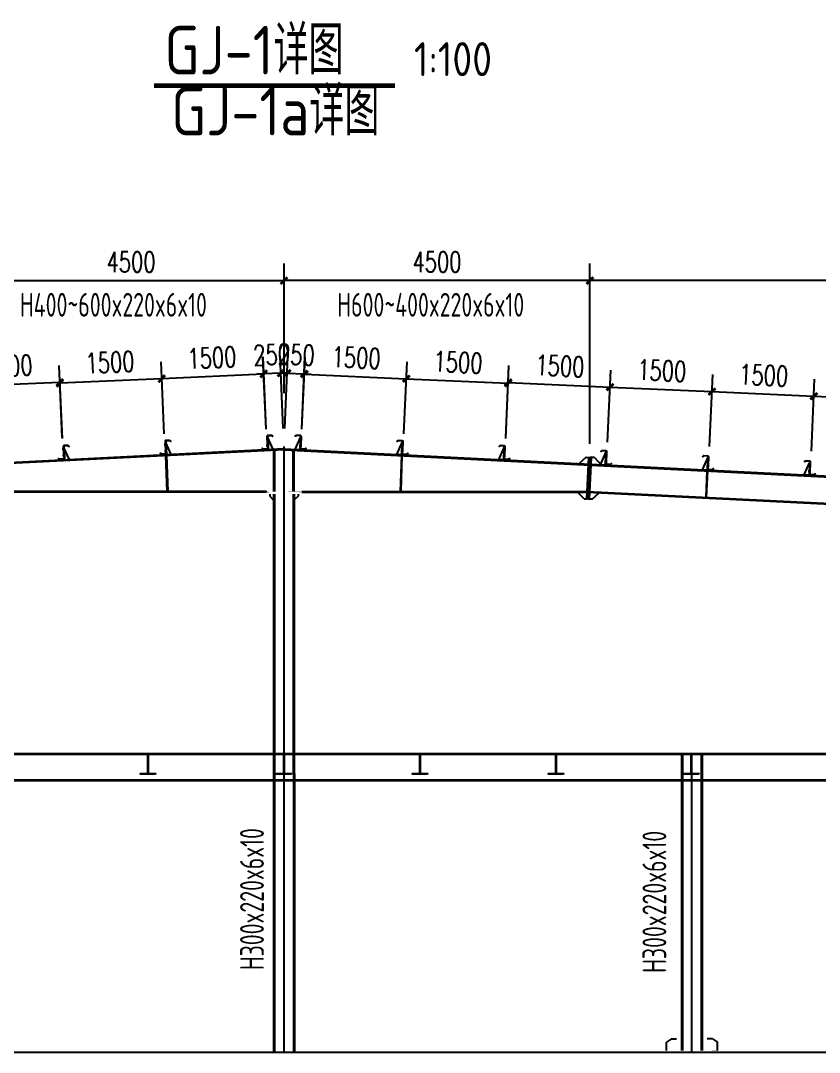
# Model space of a CAD drawing. Extents: x 180850 to 1399066, y 113487 to 334416.
# Drawn here: x 1310036 to 1321785, y 164013 to 179186 of the extents above; entities that cross this region are included whole.
import ezdxf

# ---------------------------------------------------------------- set-up
doc = ezdxf.new("R2010")
doc.units = 0
doc.header["$LTSCALE"] = 1000
for name, color, linetype in [('ADIM', 3, 'Continuous'), ('DOTE', 1, 'Continuous'), ('GL', 150, 'Continuous'), ('GZ', 50, 'Continuous'), ('LT', 27, 'Continuous'), ('PZ', 202, 'Continuous'), ('TEXT', 7, 'Continuous')]:
    doc.layers.add(name, color=color, linetype=linetype)
doc.styles.add('_TCH_DIM_T3', font='SIMPLEX', dxfattribs={"width": 0.705882, "bigfont": 'GBCBIG'})
doc.styles.get("Standard").update_dxf_attribs({"font": 'gbenor.shx', "bigfont": 'gbcbig.shx'})
doc.styles.add('TSSD_Norm', font='tssdeng.shx', dxfattribs={"bigfont": 'hztxt.shx'})
doc.dimstyles.new('TCH_100_1', dxfattribs={"dimtxt": 297.5, "dimasz": 100, "dimexe": 250, "dimexo": 300, "dimgap": 126.25, "dimtad": 1, "dimdec": 0, "dimzin": 0, "dimdsep": 46, "dimtxsty": '_TCH_DIM_T3', "dimblk": 'ARCHTICK', "dimcen": 0.09, "dimclrd": 126, "dimclre": 126, "dimclrt": 7, "dimazin": 2, "dimtfac": 1, "dimtdec": 0, "dimtix": 1, "dimtmove": 2, "dimatfit": 3, "dimfxl": 1, "dimtolj": 1, "dimtzin": 0, "dimarcsym": 0})

# ---------------------------------------------------------------- blocks, each defined once
blk = doc.blocks.new('_ArchTick')
at = {"color": 0, "linetype": 'ByBlock', "const_width": 0.4}
blk.add_lwpolyline([(-0.5, -0.5), (0.5, 0.5)], dxfattribs=at)
blk = doc.blocks.new('*D930')
at = {"color": 126, "linetype": 'ByBlock', "lineweight": -2, "transparency": 16777216}
for p, q in [((1309410, 172962), (1309410, 175613)), ((1313910, 173706), (1313910, 175613)), ((1309410, 175363), (1313910, 175363))]:
    blk.add_line(p, q, dxfattribs=at)
at = {"layer": 'Defpoints', "color": 0, "linetype": 'ByBlock', "transparency": 16777216}
for p in [(1313910, 175363), (1313910, 173406), (1309410, 172662)]:
    blk.add_point(p, dxfattribs=at)
at = {"color": 126, "linetype": 'ByBlock', "lineweight": -2, "transparency": 16777216, "xscale": 100, "yscale": 100, "zscale": 100, "rotation": 180}
blk.add_blockref('_ArchTick', (1309410, 175363), dxfattribs=at)
at = {"color": 126, "linetype": 'ByBlock', "lineweight": -2, "transparency": 16777216, "xscale": 100, "yscale": 100, "zscale": 100}
blk.add_blockref('_ArchTick', (1313910, 175363), dxfattribs=at)
at = {"color": 7, "linetype": 'ByBlock', "transparency": 16777216, "insert": (1311660, 175638), "char_height": 297.5, "attachment_point": 5, "style": '_TCH_DIM_T3'}
blk.add_mtext('\\A1;4500', dxfattribs=at)
blk = doc.blocks.new('*D931')
at = {"color": 126, "linetype": 'ByBlock', "lineweight": -2, "transparency": 16777216}
for p, q in [((1313648, 173177), (1313603, 174243)), ((1313898, 173187), (1313853, 174253)), ((1313614, 173993), (1313514, 173989)), ((1313864, 174003), (1313614, 173993)), ((1313864, 174003), (1313964, 174007))]:
    blk.add_line(p, q, dxfattribs=at)
at = {"layer": 'Defpoints', "color": 0, "linetype": 'ByBlock', "transparency": 16777216}
for p in [(1313614, 173993), (1313660, 172877, 0), (1313910, 172887, 0)]:
    blk.add_point(p, dxfattribs=at)
at = {"color": 126, "linetype": 'ByBlock', "lineweight": -2, "transparency": 16777216}
for p, xscale, yscale, zscale, rotation in [((1313614, 173993), 100, 100, 100, 2.389850753600648), ((1313864, 174003), 99.99999999999999, 99.99999999999999, 99.99999999999999, 182.3898507536006)]:
    blk.add_blockref('_ArchTick', p, dxfattribs=dict(at, xscale=xscale, yscale=yscale, zscale=zscale, rotation=rotation))
at = {"color": 7, "linetype": 'ByBlock', "transparency": 16777216, "insert": (1313727, 174273), "char_height": 297.5, "attachment_point": 5, "rotation": 2.3899, "style": '_TCH_DIM_T3'}
blk.add_mtext('\\A1;250', dxfattribs=at)
blk = doc.blocks.new('*D932')
at = {"color": 126, "linetype": 'ByBlock', "lineweight": -2, "transparency": 16777216}
for p, q in [((1310650, 173043), (1310602, 174103)), ((1312149, 173110), (1312101, 174170)), ((1312112, 173920), (1310614, 173853))]:
    blk.add_line(p, q, dxfattribs=at)
at = {"layer": 'Defpoints', "color": 0, "linetype": 'ByBlock', "transparency": 16777216}
for p in [(1310614, 173853), (1310664, 172743, 0), (1312162, 172810, 0)]:
    blk.add_point(p, dxfattribs=at)
at = {"color": 126, "linetype": 'ByBlock', "lineweight": -2, "transparency": 16777216, "xscale": 100, "yscale": 100, "zscale": 100}
for p, rotation in [((1310614, 173853), 182.5815654334657), ((1312112, 173920), 2.581565433465771)]:
    blk.add_blockref('_ArchTick', p, dxfattribs=dict(at, rotation=rotation))
at = {"color": 7, "linetype": 'ByBlock', "transparency": 16777216, "insert": (1311350, 174161), "char_height": 297.5, "attachment_point": 5, "rotation": 2.5816, "style": '_TCH_DIM_T3'}
blk.add_mtext('\\A1;1500', dxfattribs=at)
blk = doc.blocks.new('*D933')
at = {"color": 126, "linetype": 'ByBlock', "lineweight": -2, "transparency": 16777216}
for p, q in [((1309151, 172989), (1309103, 174048)), ((1310649, 173056), (1310602, 174115)), ((1310613, 173866), (1309114, 173798))]:
    blk.add_line(p, q, dxfattribs=at)
at = {"layer": 'Defpoints', "color": 0, "linetype": 'ByBlock', "transparency": 16777216}
for p in [(1309114, 173798), (1309164, 172689, 0), (1310663, 172756, 0)]:
    blk.add_point(p, dxfattribs=at)
at = {"color": 126, "linetype": 'ByBlock', "lineweight": -2, "transparency": 16777216, "xscale": 100, "yscale": 100, "zscale": 100}
for p, rotation in [((1310613, 173866), 2.581565433465771), ((1309114, 173798), 182.5815654334657)]:
    blk.add_blockref('_ArchTick', p, dxfattribs=dict(at, rotation=rotation))
at = {"color": 7, "linetype": 'ByBlock', "transparency": 16777216, "insert": (1309851, 174107), "char_height": 297.5, "attachment_point": 5, "rotation": 2.5816, "style": '_TCH_DIM_T3'}
blk.add_mtext('\\A1;1500', dxfattribs=at)
blk = doc.blocks.new('*D935')
at = {"color": 126, "linetype": 'ByBlock', "lineweight": -2, "transparency": 16777216}
for p, q in [((1313647, 173177), (1313599, 174238)), ((1312149, 173110), (1312101, 174170)), ((1313610, 173988), (1312112, 173920))]:
    blk.add_line(p, q, dxfattribs=at)
at = {"layer": 'Defpoints', "color": 0, "linetype": 'ByBlock', "transparency": 16777216}
for p in [(1312112, 173920), (1313661, 172877, 0), (1312162, 172810, 0)]:
    blk.add_point(p, dxfattribs=at)
at = {"color": 126, "linetype": 'ByBlock', "lineweight": -2, "transparency": 16777216, "xscale": 100, "yscale": 100, "zscale": 100}
for p, rotation in [((1313610, 173988), 2.581565433465771), ((1312112, 173920), 182.5815654334657)]:
    blk.add_blockref('_ArchTick', p, dxfattribs=dict(at, rotation=rotation))
at = {"color": 7, "linetype": 'ByBlock', "transparency": 16777216, "insert": (1312849, 174229), "char_height": 297.5, "attachment_point": 5, "rotation": 2.5816, "style": '_TCH_DIM_T3'}
blk.add_mtext('\\A1;1500', dxfattribs=at)
blk = doc.blocks.new('*D954')
at = {"color": 126, "linetype": 'ByBlock', "lineweight": -2, "transparency": 16777216}
for p, q in [((1313923, 173187), (1313967, 174253)), ((1314173, 173177), (1314217, 174243)), ((1313957, 174003), (1313857, 174007)), ((1313957, 174003), (1314207, 173993)), ((1314207, 173993), (1314307, 173989))]:
    blk.add_line(p, q, dxfattribs=at)
at = {"layer": 'Defpoints', "color": 0, "linetype": 'ByBlock', "transparency": 16777216}
for p in [(1314207, 173993), (1313910, 172887, 0), (1314160, 172877, 0)]:
    blk.add_point(p, dxfattribs=at)
at = {"color": 126, "linetype": 'ByBlock', "lineweight": -2, "transparency": 16777216, "xscale": 100, "yscale": 100, "zscale": 100}
for p, rotation in [((1313957, 174003), 357.6101492463262), ((1314207, 173993), 177.6101492463261)]:
    blk.add_blockref('_ArchTick', p, dxfattribs=dict(at, rotation=rotation))
at = {"color": 7, "linetype": 'ByBlock', "transparency": 16777216, "insert": (1314093, 174273), "char_height": 297.5, "attachment_point": 5, "rotation": 357.6101, "style": '_TCH_DIM_T3'}
blk.add_mtext('\\A1;250', dxfattribs=at)
blk = doc.blocks.new('*D955')
at = {"color": 126, "linetype": 'ByBlock', "lineweight": -2, "transparency": 16777216}
for p, q in [((1315672, 173110), (1315720, 174170)), ((1317171, 173043), (1317218, 174103)), ((1315709, 173920), (1317207, 173853))]:
    blk.add_line(p, q, dxfattribs=at)
at = {"layer": 'Defpoints', "color": 0, "linetype": 'ByBlock', "transparency": 16777216}
for p in [(1317207, 173853), (1315659, 172810, 0), (1317157, 172743, 0)]:
    blk.add_point(p, dxfattribs=at)
at = {"color": 126, "linetype": 'ByBlock', "lineweight": -2, "transparency": 16777216, "xscale": 100, "yscale": 100, "zscale": 100}
for p, rotation in [((1315709, 173920), 177.4184345665343), ((1317207, 173853), 357.4184345665342)]:
    blk.add_blockref('_ArchTick', p, dxfattribs=dict(at, rotation=rotation))
at = {"color": 7, "linetype": 'ByBlock', "transparency": 16777216, "insert": (1316470, 174161), "char_height": 297.5, "attachment_point": 5, "rotation": 357.4184, "style": '_TCH_DIM_T3'}
blk.add_mtext('\\A1;1500', dxfattribs=at)
blk = doc.blocks.new('*D956')
at = {"color": 126, "linetype": 'ByBlock', "lineweight": -2, "transparency": 16777216}
for p, q in [((1317171, 173056), (1317219, 174115)), ((1318670, 172989), (1318717, 174048)), ((1317208, 173866), (1318706, 173798))]:
    blk.add_line(p, q, dxfattribs=at)
at = {"layer": 'Defpoints', "color": 0, "linetype": 'ByBlock', "transparency": 16777216}
for p in [(1318706, 173798), (1317158, 172756, 0), (1318656, 172689, 0)]:
    blk.add_point(p, dxfattribs=at)
at = {"color": 126, "linetype": 'ByBlock', "lineweight": -2, "transparency": 16777216, "xscale": 100, "yscale": 100, "zscale": 100}
for p, rotation in [((1317208, 173866), 177.4184345665343), ((1318706, 173798), 357.4184345665342)]:
    blk.add_blockref('_ArchTick', p, dxfattribs=dict(at, rotation=rotation))
at = {"color": 7, "linetype": 'ByBlock', "transparency": 16777216, "insert": (1317969, 174107), "char_height": 297.5, "attachment_point": 5, "rotation": 357.4184, "style": '_TCH_DIM_T3'}
blk.add_mtext('\\A1;1500', dxfattribs=at)
blk = doc.blocks.new('*D957')
at = {"color": 126, "linetype": 'ByBlock', "lineweight": -2, "transparency": 16777216}
for p, q in [((1318670, 172989), (1318717, 174048)), ((1320168, 172922), (1320216, 173980)), ((1318706, 173798), (1320205, 173731))]:
    blk.add_line(p, q, dxfattribs=at)
at = {"layer": 'Defpoints', "color": 0, "linetype": 'ByBlock', "transparency": 16777216}
for p in [(1320205, 173731), (1318656, 172689, 0), (1320155, 172623, 0)]:
    blk.add_point(p, dxfattribs=at)
at = {"color": 126, "linetype": 'ByBlock', "lineweight": -2, "transparency": 16777216, "xscale": 100, "yscale": 100, "zscale": 100}
for p, rotation in [((1318706, 173798), 177.4184345665343), ((1320205, 173731), 357.4184345665342)]:
    blk.add_blockref('_ArchTick', p, dxfattribs=dict(at, rotation=rotation))
at = {"color": 7, "linetype": 'ByBlock', "transparency": 16777216, "insert": (1319468, 174039), "char_height": 297.5, "attachment_point": 5, "rotation": 357.4184, "style": '_TCH_DIM_T3'}
blk.add_mtext('\\A1;1500', dxfattribs=at)
blk = doc.blocks.new('*D958')
at = {"color": 126, "linetype": 'ByBlock', "lineweight": -2, "transparency": 16777216}
for p, q in [((1314174, 173177), (1314221, 174238)), ((1315672, 173110), (1315720, 174170)), ((1314210, 173988), (1315709, 173920))]:
    blk.add_line(p, q, dxfattribs=at)
at = {"layer": 'Defpoints', "color": 0, "linetype": 'ByBlock', "transparency": 16777216}
for p in [(1315709, 173920), (1314160, 172877, 0), (1315659, 172810, 0)]:
    blk.add_point(p, dxfattribs=at)
at = {"color": 126, "linetype": 'ByBlock', "lineweight": -2, "transparency": 16777216, "xscale": 100, "yscale": 100, "zscale": 100}
for p, rotation in [((1314210, 173988), 177.4184345665343), ((1315709, 173920), 357.4184345665342)]:
    blk.add_blockref('_ArchTick', p, dxfattribs=dict(at, rotation=rotation))
at = {"color": 7, "linetype": 'ByBlock', "transparency": 16777216, "insert": (1314972, 174229), "char_height": 297.5, "attachment_point": 5, "rotation": 357.4184, "style": '_TCH_DIM_T3'}
blk.add_mtext('\\A1;1500', dxfattribs=at)
blk = doc.blocks.new('*D963')
at = {"color": 126, "linetype": 'ByBlock', "lineweight": -2, "transparency": 16777216}
for p, q in [((1320168, 172921), (1320216, 173980)), ((1321667, 172854), (1321714, 173913)), ((1320205, 173731), (1321703, 173663))]:
    blk.add_line(p, q, dxfattribs=at)
at = {"layer": 'Defpoints', "color": 0, "linetype": 'ByBlock', "transparency": 16777216}
for p in [(1321703, 173663), (1320155, 172621, 0), (1321653, 172554, 0)]:
    blk.add_point(p, dxfattribs=at)
at = {"color": 126, "linetype": 'ByBlock', "lineweight": -2, "transparency": 16777216, "xscale": 100, "yscale": 100, "zscale": 100}
for p, rotation in [((1320205, 173731), 177.4184345665343), ((1321703, 173663), 357.4184345665342)]:
    blk.add_blockref('_ArchTick', p, dxfattribs=dict(at, rotation=rotation))
at = {"color": 7, "linetype": 'ByBlock', "transparency": 16777216, "insert": (1320966, 173971), "char_height": 297.5, "attachment_point": 5, "rotation": 357.4184, "style": '_TCH_DIM_T3'}
blk.add_mtext('\\A1;1500', dxfattribs=at)
blk = doc.blocks.new('*D964')
at = {"color": 126, "linetype": 'ByBlock', "lineweight": -2, "transparency": 16777216}
for p, q in [((1321667, 172854), (1321714, 173913)), ((1323165, 172787), (1323213, 173845)), ((1321703, 173663), (1323202, 173595))]:
    blk.add_line(p, q, dxfattribs=at)
at = {"layer": 'Defpoints', "color": 0, "linetype": 'ByBlock', "transparency": 16777216}
for p in [(1323202, 173595), (1321653, 172554, 0), (1323152, 172487, 0)]:
    blk.add_point(p, dxfattribs=at)
at = {"color": 126, "linetype": 'ByBlock', "lineweight": -2, "transparency": 16777216, "xscale": 100, "yscale": 100, "zscale": 100}
for p, rotation in [((1321703, 173663), 177.4184345665343), ((1323202, 173595), 357.4184345665342)]:
    blk.add_blockref('_ArchTick', p, dxfattribs=dict(at, rotation=rotation))
at = {"color": 7, "linetype": 'ByBlock', "transparency": 16777216, "insert": (1322465, 173904), "char_height": 297.5, "attachment_point": 5, "rotation": 357.4184, "style": '_TCH_DIM_T3'}
blk.add_mtext('\\A1;1500', dxfattribs=at)
blk = doc.blocks.new('*D951')
at = {"color": 126, "linetype": 'ByBlock', "lineweight": -2, "transparency": 16777216}
for p, q in [((1318410, 172962), (1318410, 175613)), ((1328060, 172480), (1328060, 175613)), ((1328060, 175363), (1318410, 175363))]:
    blk.add_line(p, q, dxfattribs=at)
at = {"layer": 'Defpoints', "color": 0, "linetype": 'ByBlock', "transparency": 16777216}
for p in [(1318410, 175363), (1318410, 172662), (1328060, 172180)]:
    blk.add_point(p, dxfattribs=at)
at = {"color": 126, "linetype": 'ByBlock', "lineweight": -2, "transparency": 16777216, "xscale": 100, "yscale": 100, "zscale": 100, "rotation": 180}
blk.add_blockref('_ArchTick', (1318410, 175363), dxfattribs=at)
at = {"color": 126, "linetype": 'ByBlock', "lineweight": -2, "transparency": 16777216, "xscale": 100, "yscale": 100, "zscale": 100}
blk.add_blockref('_ArchTick', (1328060, 175363), dxfattribs=at)
at = {"color": 7, "linetype": 'ByBlock', "transparency": 16777216, "insert": (1323235, 175638), "char_height": 297.5, "attachment_point": 5, "style": '_TCH_DIM_T3'}
blk.add_mtext('\\A1;9650', dxfattribs=at)
blk = doc.blocks.new('*D952')
at = {"color": 126, "linetype": 'ByBlock', "lineweight": -2, "transparency": 16777216}
for p, q in [((1313910, 173706), (1313910, 175613)), ((1318410, 172962), (1318410, 175613)), ((1318410, 175363), (1313910, 175363))]:
    blk.add_line(p, q, dxfattribs=at)
at = {"layer": 'Defpoints', "color": 0, "linetype": 'ByBlock', "transparency": 16777216}
for p in [(1313910, 175363), (1313910, 173406), (1318410, 172662)]:
    blk.add_point(p, dxfattribs=at)
at = {"color": 126, "linetype": 'ByBlock', "lineweight": -2, "transparency": 16777216, "xscale": 100, "yscale": 100, "zscale": 100, "rotation": 180}
blk.add_blockref('_ArchTick', (1313910, 175363), dxfattribs=at)
at = {"color": 126, "linetype": 'ByBlock', "lineweight": -2, "transparency": 16777216, "xscale": 100, "yscale": 100, "zscale": 100}
blk.add_blockref('_ArchTick', (1318410, 175363), dxfattribs=at)
at = {"color": 7, "linetype": 'ByBlock', "transparency": 16777216, "insert": (1316160, 175638), "char_height": 297.5, "attachment_point": 5, "style": '_TCH_DIM_T3'}
blk.add_mtext('\\A1;4500', dxfattribs=at)

msp = doc.modelspace()

# ---------------------------------------------------------------- linework, layer by layer
at = {"layer": 'ADIM', "const_width": 70, "elevation": 4.03}
msp.add_lwpolyline([(1311995.51, 178229.1), (1315541, 178229.1)], dxfattribs=at)
at = {"layer": 'DOTE'}
for p, q in [((1313910.33, 164014.43, 4), (1313910.33, 172925.14, 4)), ((1319910.33, 164014.43, 4), (1319910.33, 168394.42, 4)), ((1294728.7, 164014.43, 4), (1333181.99, 164014.43, 4))]:
    msp.add_line(p, q, dxfattribs=at)
at = {"layer": 'GL'}
for p, q in [((1313910.33, 172875.41, 4), (1296753.66, 172017.58, 4)), ((1313910.33, 172887.43, 4), (1296753.9, 172029.61, 4)), ((1313760.33, 172263.06, 4.03), (1313762.61, 172865.16, 0.69)), ((1313774.33, 172263.06, 4.03), (1313776.61, 172865.86, 0.69)), ((1313910.33, 172887.43, 4), (1331066.77, 172029.61, 4)), ((1313910.33, 172875.41, 4), (1331067.01, 172017.58, 4)), ((1314046.33, 172263.06, 4.03), (1314044.06, 172865.86, 0.69)), ((1314060.33, 172263.06, 4.03), (1314058.06, 172865.16, 0.69)), ((1313650.18, 172262.85, 8.27), (1309444.19, 172264.45, 4)), ((1313650.19, 172251.65, 9.5), (1309444.79, 172252.47, 4)), ((1314174.5, 172251.65, 5.2), (1318375.88, 172252.47, 4)), ((1314174.51, 172262.85, 3.97), (1318376.48, 172264.45, 4)), ((1318375.83, 172251.64, 4), (1328348.97, 171752.98, 4)), ((1318376.43, 172263.62, 4), (1328349.57, 171764.97, 4)), ((1331660.33, 168404.43, 3.8), (1296174.33, 168404.4, 3.37)), ((1331660.33, 168394.43, 3.8), (1296174.33, 168394.4, 3.37)), ((1331660.44, 168014.43, 0.44), (1296174.33, 168014.41, 21.49)), ((1331660.44, 168004.43, 0.44), (1296174.33, 168004.41, 21.49))]:
    msp.add_line(p, q, dxfattribs=at)
for points, elevation in [([(1312173.37, 172788.55), (1312183.74, 172789.1), (1312199.86, 172263.65), (1312189.49, 172263.1)], 4), ([(1315647.3, 172788.55), (1315636.93, 172789.1), (1315620.81, 172263.65), (1315631.18, 172263.1)], 4), ([(1320141.69, 172563.83), (1320131.31, 172564.38), (1320115.14, 172176.71), (1320125.51, 172176.15)], 4), ([(1312020.42, 168104.43), (1311800.42, 168104.43), (1311800.42, 168114.43), (1311903.57, 168114.43), (1311907.42, 168119.43), (1311907.42, 168389.78), (1311903.57, 168394.43), (1311800.42, 168394.43), (1311800.42, 168404.43), (1312020.42, 168404.43), (1312020.42, 168394.43), (1311917.42, 168394.43), (1311913.42, 168389.94), (1311913.42, 168119.43), (1311917.42, 168114.43), (1312020.42, 168114.43), (1312020.42, 168104.43)], 4), ([(1314020.33, 168104.43), (1313800.33, 168104.43), (1313800.33, 168114.43), (1313903.48, 168114.43), (1313907.33, 168119.43), (1313907.33, 168389.78), (1313903.48, 168394.43), (1313800.33, 168394.43), (1313800.33, 168404.43), (1314020.33, 168404.43), (1314020.33, 168394.43), (1313917.33, 168394.43), (1313913.33, 168389.94), (1313913.33, 168119.43), (1313917.33, 168114.43), (1314020.33, 168114.43), (1314020.33, 168104.43)], 4), ([(1316020.42, 168104.43), (1315800.42, 168104.43), (1315800.42, 168114.43), (1315903.57, 168114.43), (1315907.42, 168119.43), (1315907.42, 168389.78), (1315903.57, 168394.43), (1315800.42, 168394.43), (1315800.42, 168404.43), (1316020.42, 168404.43), (1316020.42, 168394.43), (1315917.42, 168394.43), (1315913.42, 168389.94), (1315913.42, 168119.43), (1315917.42, 168114.43), (1316020.42, 168114.43), (1316020.42, 168104.43)], 4), ([(1318020.42, 168104.43), (1317800.42, 168104.43), (1317800.42, 168114.43), (1317903.57, 168114.43), (1317907.42, 168119.43), (1317907.42, 168389.78), (1317903.57, 168394.43), (1317800.42, 168394.43), (1317800.42, 168404.43), (1318020.42, 168404.43), (1318020.42, 168394.43), (1317917.42, 168394.43), (1317913.42, 168389.94), (1317913.42, 168119.43), (1317917.42, 168114.43), (1318020.42, 168114.43), (1318020.42, 168104.43)], 4), ([(1320012.14, 168104.43), (1319792.14, 168104.43), (1319792.14, 168114.43), (1319895.3, 168114.43), (1319899.14, 168119.43), (1319899.14, 168389.78), (1319895.3, 168394.43), (1319792.14, 168394.43), (1319792.14, 168404.43), (1320012.14, 168404.43), (1320012.14, 168394.43), (1319909.14, 168394.43), (1319905.14, 168389.94), (1319905.14, 168119.43), (1319909.14, 168114.43), (1320012.14, 168114.43), (1320012.14, 168104.43)], 3.56)]:
    msp.add_lwpolyline(points, close=True, dxfattribs=dict(at, elevation=elevation))
at = {"layer": 'GZ'}
for p, q in [((1313762.47, 164014.43, 12.34), (1313760.19, 172223.64, 4.58)), ((1313776.47, 164014.43, 12.34), (1313774.19, 172223.64, 4.62)), ((1314045.95, 172223.64, -4.28), (1314048.23, 164014.43, 4.03)), ((1314059.95, 172223.64, -4.28), (1314062.23, 164014.43, 4.03)), ((1319760.33, 164039.43, 7.88), (1319760.33, 168394.42, 3.54)), ((1319774.33, 164039.43, 7.88), (1319774.33, 168394.42, 3.58)), ((1320046.33, 168394.43, -0.95), (1320046.33, 164039.43, 3.86)), ((1320060.33, 168394.43, -0.95), (1320060.33, 164039.43, 3.86))]:
    msp.add_line(p, q, dxfattribs=at)
at = {"layer": 'LT', "color": 1, "linetype": 'Continuous'}
for p, q in [((1313685.22, 173028.62), (1313645.36, 173026.63)), ((1313685.22, 173028.62), (1313645.36, 173026.63)), ((1314135.45, 173028.62), (1314175.3, 173026.63)), ((1314135.45, 173028.62), (1314175.3, 173026.63)), ((1310688.96, 172878.81), (1310649.11, 172876.82)), ((1310688.96, 172878.81), (1310649.11, 172876.82)), ((1312187.09, 172953.72), (1312147.23, 172951.72)), ((1312187.09, 172953.72), (1312147.23, 172951.72)), ((1312191.66, 172862.31), (1312151.8, 172860.32)), ((1312191.66, 172862.31), (1312151.8, 172860.32)), ((1313689.79, 172937.22), (1313649.93, 172935.22)), ((1313689.79, 172937.22), (1313649.93, 172935.22)), ((1314130.88, 172937.22), (1314170.73, 172935.22)), ((1314130.88, 172937.22), (1314170.73, 172935.22)), ((1315629.01, 172862.31), (1315668.86, 172860.32)), ((1315629.01, 172862.31), (1315668.86, 172860.32)), ((1315633.58, 172953.72), (1315673.43, 172951.72)), ((1315633.58, 172953.72), (1315673.43, 172951.72)), ((1317131.71, 172878.81), (1317171.56, 172876.82)), ((1317131.71, 172878.81), (1317171.56, 172876.82)), ((1310693.53, 172787.4), (1310653.68, 172785.41)), ((1310693.53, 172787.4), (1310653.68, 172785.41)), ((1317127.13, 172787.4), (1317166.99, 172785.41)), ((1317127.13, 172787.4), (1317166.99, 172785.41)), ((1318625.26, 172712.5), (1318665.12, 172710.5)), ((1318625.26, 172712.5), (1318665.12, 172710.5)), ((1318629.83, 172803.9), (1318669.69, 172801.91)), ((1318629.83, 172803.9), (1318669.69, 172801.91)), ((1320127.96, 172729), (1320167.82, 172727)), ((1320127.96, 172729), (1320167.82, 172727)), ((1320123.39, 172637.59), (1320163.25, 172635.6)), ((1320123.39, 172637.59), (1320163.25, 172635.6)), ((1321621.52, 172562.68), (1321661.38, 172560.69)), ((1321621.52, 172562.68), (1321661.38, 172560.69)), ((1321626.09, 172654.09), (1321665.95, 172652.1)), ((1321626.09, 172654.09), (1321665.95, 172652.1))]:
    msp.add_line(p, q, dxfattribs=at)
at = {"layer": 'LT'}
for points in [[(1312164.77, 172997.4, -0.41421356), (1312174.26, 173007.88), (1312229.95, 173010.67), (1312244.07, 172997.89), (1312246.08, 173000.12), (1312231.04, 173013.73), (1312171.11, 173010.73, 0.41421356), (1312161.63, 173000.24), (1312170.47, 172823.46, -0.41421356), (1312160.98, 172812.98), (1312105.29, 172810.19), (1312091.17, 172822.97), (1312089.16, 172820.74), (1312104.2, 172807.13), (1312164.12, 172810.13, 0.41421356), (1312173.61, 172820.62), (1312164.77, 172997.4)], [(1313662.9, 173072.3, -0.41421356), (1313672.39, 173082.79), (1313728.08, 173085.57), (1313742.2, 173072.8), (1313744.21, 173075.02), (1313729.17, 173088.63), (1313669.24, 173085.64, 0.41421356), (1313659.76, 173075.15), (1313668.59, 172898.37, -0.41421356), (1313659.11, 172887.88), (1313603.42, 172885.1), (1313589.3, 172897.87), (1313587.29, 172895.65), (1313602.33, 172882.04), (1313662.25, 172885.04, 0.41421356), (1313671.74, 172895.52), (1313662.9, 173072.3)], [(1314157.77, 173072.3, 0.41421356), (1314148.28, 173082.79), (1314092.59, 173085.57), (1314078.47, 173072.8), (1314076.46, 173075.02), (1314091.5, 173088.63), (1314151.42, 173085.64, -0.41421356), (1314160.91, 173075.15), (1314152.07, 172898.37, 0.41421356), (1314161.56, 172887.88), (1314217.25, 172885.1), (1314231.37, 172897.87), (1314233.38, 172895.65), (1314218.34, 172882.04), (1314158.41, 172885.04, -0.41421356), (1314148.93, 172895.52), (1314157.77, 173072.3)], [(1315655.89, 172997.4, 0.41421356), (1315646.41, 173007.88), (1315590.72, 173010.67), (1315576.6, 172997.89), (1315574.59, 173000.12), (1315589.63, 173013.73), (1315649.55, 173010.73, -0.41421356), (1315659.04, 173000.24), (1315650.2, 172823.46, 0.41421356), (1315659.69, 172812.98), (1315715.38, 172810.19), (1315729.5, 172822.97), (1315731.51, 172820.74), (1315716.47, 172807.13), (1315656.54, 172810.13, -0.41421356), (1315647.06, 172820.62), (1315655.89, 172997.4)], [(1310666.64, 172922.49, -0.41421356), (1310676.13, 172932.98), (1310731.82, 172935.76), (1310745.94, 172922.99), (1310747.95, 172925.21), (1310732.91, 172938.82), (1310672.99, 172935.82, 0.41421356), (1310663.5, 172925.34), (1310672.34, 172748.56, -0.41421356), (1310662.85, 172738.07), (1310607.16, 172735.29), (1310593.04, 172748.06), (1310591.03, 172745.84), (1310606.07, 172732.23), (1310665.99, 172735.22, 0.41421356), (1310675.48, 172745.71), (1310666.64, 172922.49)], [(1317154.02, 172922.49, 0.41421356), (1317144.53, 172932.98), (1317088.85, 172935.76), (1317074.73, 172922.99), (1317072.71, 172925.21), (1317087.76, 172938.82), (1317147.68, 172935.82, -0.41421356), (1317157.17, 172925.34), (1317148.33, 172748.56, 0.41421356), (1317157.82, 172738.07), (1317213.51, 172735.29), (1317227.63, 172748.06), (1317229.64, 172745.84), (1317214.6, 172732.23), (1317154.67, 172735.22, -0.41421356), (1317145.18, 172745.71), (1317154.02, 172922.49)], [(1318652.15, 172847.58, 0.41421356), (1318642.66, 172858.07), (1318586.98, 172860.85), (1318572.86, 172848.08), (1318570.84, 172850.3), (1318585.88, 172863.91), (1318645.81, 172860.92, -0.41421356), (1318655.3, 172850.43), (1318646.46, 172673.65, 0.41421356), (1318655.95, 172663.16), (1318711.63, 172660.38), (1318725.75, 172673.15), (1318727.77, 172670.93), (1318712.73, 172657.32), (1318652.8, 172660.32, -0.41421356), (1318643.31, 172670.8), (1318652.15, 172847.58)], [(1320150.28, 172772.68, 0.41421356), (1320140.79, 172783.16), (1320085.1, 172785.95), (1320070.98, 172773.17), (1320068.97, 172775.4), (1320084.01, 172789.01), (1320143.94, 172786.01, -0.41421356), (1320153.43, 172775.52), (1320144.59, 172598.74, 0.41421356), (1320154.07, 172588.26), (1320209.76, 172585.47), (1320223.88, 172598.25), (1320225.9, 172596.02), (1320210.85, 172582.41), (1320150.93, 172585.41, -0.41421356), (1320141.44, 172595.9), (1320150.28, 172772.68)], [(1321648.41, 172697.77, 0.41421356), (1321638.92, 172708.26), (1321583.23, 172711.04), (1321569.11, 172698.27), (1321567.1, 172700.49), (1321582.14, 172714.1), (1321642.07, 172711.1, -0.41421356), (1321651.55, 172700.62), (1321642.72, 172523.84, 0.41421356), (1321652.2, 172513.35), (1321707.89, 172510.57), (1321722.01, 172523.34), (1321724.02, 172521.12), (1321708.98, 172507.51), (1321649.06, 172510.5, -0.41421356), (1321639.57, 172520.99), (1321648.41, 172697.77)]]:
    msp.add_lwpolyline(points, format="xyb", dxfattribs=at)
at = {"layer": 'LT', "elevation": 4}
for points in [[(1312165.02, 172992.4), (1312171.01, 172992.7), (1312180.6, 172800.94), (1312174.61, 172800.64)], [(1312171.51, 172982.71), (1312180.6, 172800.94), (1312250.5, 172804.44)], [(1313663.15, 173067.31), (1313669.14, 173067.61), (1313678.73, 172875.85), (1313672.74, 172875.55)], [(1313669.64, 173057.62), (1313678.73, 172875.85), (1313748.63, 172879.34)], [(1314151.02, 173057.62), (1314141.94, 172875.85), (1314072.04, 172879.34)], [(1314157.52, 173067.31), (1314151.52, 173067.61), (1314141.94, 172875.85), (1314147.93, 172875.55)], [(1315649.15, 172982.71), (1315640.06, 172800.94), (1315570.17, 172804.44)], [(1315655.64, 172992.4), (1315649.65, 172992.7), (1315640.06, 172800.94), (1315646.06, 172800.64)], [(1310666.89, 172917.5), (1310672.89, 172917.8), (1310682.47, 172726.03), (1310676.48, 172725.74)], [(1310673.39, 172907.81), (1310682.47, 172726.03), (1310752.37, 172729.53)], [(1317147.28, 172907.81), (1317138.19, 172726.03), (1317068.29, 172729.53)], [(1317153.77, 172917.5), (1317147.78, 172917.8), (1317138.19, 172726.03), (1317144.18, 172725.74)], [(1318645.41, 172832.9), (1318636.32, 172651.13), (1318566.42, 172654.62)], [(1318651.9, 172842.59), (1318645.91, 172842.89), (1318636.32, 172651.13), (1318642.31, 172650.83)], [(1320143.54, 172757.99), (1320134.45, 172576.22), (1320064.55, 172579.72)], [(1320150.03, 172767.68), (1320144.04, 172767.98), (1320134.45, 172576.22), (1320140.44, 172575.92)], [(1321641.67, 172683.09), (1321632.58, 172501.32), (1321562.68, 172504.81)], [(1321648.16, 172692.78), (1321642.17, 172693.08), (1321632.58, 172501.32), (1321638.57, 172501.02)]]:
    msp.add_lwpolyline(points, close=True, dxfattribs=at)
at = {"layer": 'LT', "color": 1, "linetype": 'Continuous'}
for points in [[(1313662.75, 173015.24), (1313661.53, 173039.7), (1313671.74, 173015.69), (1313670.52, 173040.15)], [(1313662.75, 173015.24), (1313661.53, 173039.7), (1313671.74, 173015.69), (1313670.52, 173040.15)], [(1314157.92, 173015.24), (1314159.14, 173039.7), (1314148.93, 173015.69), (1314150.15, 173040.15)], [(1314157.92, 173015.24), (1314159.14, 173039.7), (1314148.93, 173015.69), (1314150.15, 173040.15)], [(1310666.49, 172865.43), (1310665.27, 172889.89), (1310675.48, 172865.88), (1310674.26, 172890.34)], [(1310666.49, 172865.43), (1310665.27, 172889.89), (1310675.48, 172865.88), (1310674.26, 172890.34)], [(1312164.62, 172940.33), (1312163.4, 172964.79), (1312173.61, 172940.78), (1312172.39, 172965.24)], [(1312164.62, 172940.33), (1312163.4, 172964.79), (1312173.61, 172940.78), (1312172.39, 172965.24)], [(1312167.97, 172873.39), (1312169.19, 172848.93), (1312176.96, 172873.84), (1312178.18, 172849.38)], [(1312167.97, 172873.39), (1312169.19, 172848.93), (1312176.96, 172873.84), (1312178.18, 172849.38)], [(1313666.1, 172948.29), (1313667.32, 172923.83), (1313675.09, 172948.74), (1313676.31, 172924.28)], [(1313666.1, 172948.29), (1313667.32, 172923.83), (1313675.09, 172948.74), (1313676.31, 172924.28)], [(1314154.57, 172948.29), (1314153.35, 172923.83), (1314145.58, 172948.74), (1314144.36, 172924.28)], [(1314154.57, 172948.29), (1314153.35, 172923.83), (1314145.58, 172948.74), (1314144.36, 172924.28)], [(1315652.7, 172873.39), (1315651.47, 172848.93), (1315643.71, 172873.84), (1315642.49, 172849.38)], [(1315652.7, 172873.39), (1315651.47, 172848.93), (1315643.71, 172873.84), (1315642.49, 172849.38)], [(1315656.04, 172940.33), (1315657.27, 172964.79), (1315647.06, 172940.78), (1315648.28, 172965.24)], [(1315656.04, 172940.33), (1315657.27, 172964.79), (1315647.06, 172940.78), (1315648.28, 172965.24)], [(1317154.17, 172865.43), (1317155.4, 172889.89), (1317145.18, 172865.88), (1317146.41, 172890.34)], [(1317154.17, 172865.43), (1317155.4, 172889.89), (1317145.18, 172865.88), (1317146.41, 172890.34)], [(1310669.84, 172798.48), (1310671.06, 172774.02), (1310678.83, 172798.93), (1310680.05, 172774.47)], [(1310669.84, 172798.48), (1310671.06, 172774.02), (1310678.83, 172798.93), (1310680.05, 172774.47)], [(1317150.83, 172798.48), (1317149.6, 172774.02), (1317141.84, 172798.93), (1317140.61, 172774.47)], [(1317150.83, 172798.48), (1317149.6, 172774.02), (1317141.84, 172798.93), (1317140.61, 172774.47)], [(1318648.95, 172723.57), (1318647.73, 172699.11), (1318639.97, 172724.02), (1318638.74, 172699.56)], [(1318648.95, 172723.57), (1318647.73, 172699.11), (1318639.97, 172724.02), (1318638.74, 172699.56)], [(1318652.3, 172790.52), (1318653.52, 172814.98), (1318643.31, 172790.97), (1318644.54, 172815.43)], [(1318652.3, 172790.52), (1318653.52, 172814.98), (1318643.31, 172790.97), (1318644.54, 172815.43)], [(1320150.43, 172715.61), (1320151.65, 172740.07), (1320141.44, 172716.06), (1320142.66, 172740.52)], [(1320150.43, 172715.61), (1320151.65, 172740.07), (1320141.44, 172716.06), (1320142.66, 172740.52)], [(1320147.08, 172648.67), (1320145.86, 172624.21), (1320138.09, 172649.12), (1320136.87, 172624.66)], [(1320147.08, 172648.67), (1320145.86, 172624.21), (1320138.09, 172649.12), (1320136.87, 172624.66)], [(1321645.21, 172573.76), (1321643.99, 172549.3), (1321636.22, 172574.21), (1321635, 172549.75)], [(1321645.21, 172573.76), (1321643.99, 172549.3), (1321636.22, 172574.21), (1321635, 172549.75)], [(1321648.56, 172640.71), (1321649.78, 172665.17), (1321639.57, 172641.16), (1321640.79, 172665.62)], [(1321648.56, 172640.71), (1321649.78, 172665.17), (1321639.57, 172641.16), (1321640.79, 172665.62)]]:
    msp.add_solid(points, dxfattribs=at)
at = {"layer": 'PZ'}
for p, q in [((1318355.4, 172765.3, 2), (1318245.7, 172670.66, -0.02)), ((1318355.4, 172765.3, 2), (1318245.7, 172670.66, -0.02)), ((1318355.4, 172765.3, 2), (1318395.35, 172763.3, 2)), ((1318355.4, 172765.3, 2), (1318395.35, 172763.3, 2)), ((1318475.25, 172759.31, 2), (1318435.3, 172761.3, 2)), ((1318475.25, 172759.31, 2), (1318435.3, 172761.3, 2)), ((1318475.25, 172759.31, 2), (1318574.97, 172654.2, -0.02)), ((1318475.25, 172759.31, 2), (1318574.97, 172654.2, -0.02)), ((1313650.19, 172263.64, 12.81), (1313650.19, 172251.65, 9.5)), ((1313700.19, 172223.64, 8.88), (1313700.19, 172193.64, 8.88)), ((1313700.19, 172223.64, 8.88), (1313700.19, 172193.64, 8.88)), ((1314119.95, 172223.64, 4.58), (1314119.95, 172193.64, 4.58)), ((1314119.95, 172223.64, 4.58), (1314119.95, 172193.64, 4.58)), ((1318324.88, 172154.81, 4), (1318228.34, 172250.46, 4)), ((1318324.88, 172154.81, 4), (1318228.34, 172250.46, 4)), ((1318444.73, 172148.82, 4), (1318547.42, 172243.81, 4)), ((1318444.73, 172148.82, 4), (1318547.42, 172243.81, 4)), ((1313700.19, 172193.64, 8.88), (1313760.19, 172126.81, 4.66)), ((1314119.95, 172193.64, 4.58), (1314059.95, 172137.87, -4.21)), ((1318324.88, 172154.81, 4), (1318364.83, 172152.81, 4)), ((1318324.88, 172154.81, 4), (1318364.83, 172152.81, 4)), ((1318444.73, 172148.82, 4), (1318404.78, 172150.82, 4)), ((1318444.73, 172148.82, 4), (1318404.78, 172150.82, 4)), ((1319610.27, 164214.34, 7.8), (1319535.29, 164164.32, 7.8)), ((1319610.27, 164214.34, 7.8), (1319685.27, 164214.37, 7.8)), ((1320210.27, 164214.51, 5.86), (1320135.27, 164214.49, 5.86)), ((1320210.27, 164214.51, 5.86), (1320285.29, 164164.53, 5.86)), ((1319535.32, 164039.32, 7.8), (1319535.29, 164164.32, 7.8)), ((1320285.32, 164039.53, 5.86), (1320285.29, 164164.53, 5.86))]:
    msp.add_line(p, q, dxfattribs=at)
at = {"layer": 'PZ', "elevation": 4}
for points in [[(1318384.8, 172151.81), (1318364.83, 172152.81), (1318395.35, 172763.3), (1318415.33, 172762.3)], [(1318384.8, 172151.81), (1318364.83, 172152.81), (1318395.35, 172763.3), (1318415.33, 172762.3)], [(1318384.8, 172151.81), (1318404.78, 172150.82), (1318435.3, 172761.3), (1318415.33, 172762.3)], [(1318384.8, 172151.81), (1318404.78, 172150.82), (1318435.3, 172761.3), (1318415.33, 172762.3)]]:
    msp.add_lwpolyline(points, close=True, dxfattribs=at)
at = {"layer": 'PZ'}
for points, const_width, elevation in [([(1313650.19, 172251.65), (1313650.19, 172263.64), (1314169.95, 172261.69), (1314169.87, 172249.69), (1314119.95, 172243.64), (1313700.19, 172243.64), (1313650.19, 172251.65)], 2, 4.03), ([(1313700.19, 172223.64), (1314119.95, 172223.64), (1314119.95, 172243.64), (1313700.19, 172243.64)], 2, 4.58), ([(1320285.33, 164014.53), (1319535.33, 164014.32), (1319535.32, 164039.32), (1320285.32, 164039.53)], 2.25, 3.86)]:
    msp.add_lwpolyline(points, close=True, dxfattribs=dict(at, const_width=const_width, elevation=elevation))

# ---------------------------------------------------------------- texts
at = {"layer": 'TEXT'}
for s, height, p in [('GJ-1详图', 714.894, (1312149.99, 178394.28, 4.03)), ('1:100', 500, (1315821, 178370.13, 4.03)), ('GJ-1a详图', 714.894, (1312248.61, 177497.76, 4.03))]:
    msp.add_text(s, height=height, dxfattribs=at).set_placement(p)
at = {"layer": 'TEXT', "style": 'TSSD_Norm', "width": 0.7}
msp.add_text('H400~600x220x6x10', height=350, dxfattribs=at).set_placement((1310026.46, 174832.43, 4))
for s, rotation, p in [('H600~400x220x6x10', 0, (1314694.01, 174832.43, 4)), ('H300x220x6x10', 90, (1313614.02, 165222.2, 7.72)), ('H300x220x6x10', 90, (1319532.62, 165182.21, 10.29))]:
    msp.add_text(s, height=350, rotation=rotation, dxfattribs=at).set_placement(p)

# ---------------------------------------------------------------- dimensions: what is measured, and where the dimension line sits
at = {"linetype": 'ByBlock'}
dim = msp.add_linear_dim(base=(1313910.33, 175362.59, 4), p1=(1309410.33, 172662.43, 4), p2=(1313910.33, 173405.74, 4), dimstyle='TCH_100_1', dxfattribs=at)
dim.commit()
dim.dimension.update_dxf_attribs({"geometry": '*D930', "text_midpoint": (1311660.33, 175637.59, 4)})
for base, p1, p2, angle, picture, middle in [((1313910.33, 175362.59, 4), (1318410.33, 172662.43, 4), (1313910.33, 173405.74, 4), 180, '*D952', (1316160.33, 175637.59, 4)), ((1318410.33, 175362.59, 4), (1328060.18, 172179.89, 4), (1318410.33, 172662.43, 4), 180, '*D951', (1323235.26, 175637.59, 4)), ((1310613.5, 173852.9, 4), (1312162.04, 172810.28, 4), (1310663.53, 172743.43, 4), 2.581565, '*D932', (1311350.36, 174161.4, 4)), ((1312111.98, 173920.46, 4), (1313660.55, 172877, 4), (1312162.04, 172810.28, 4), 2.581565, '*D935', (1312848.83, 174228.97, 4)), ((1315708.69, 173920.46, 4), (1314160.12, 172877, 4), (1315658.63, 172810.28, 4), 177.418435, '*D958', (1314971.83, 174228.97, 4)), ((1317207.16, 173852.9, 4), (1315658.63, 172810.28, 4), (1317157.14, 172743.43, 4), 177.418435, '*D955', (1316470.31, 174161.4, 4)), ((1309114.47, 173798.12, 4), (1310662.97, 172756.21, 4), (1309164.46, 172689.36, 4), 2.581565, '*D933', (1309851.33, 174106.62, 4)), ((1318706.19, 173798.12, 4), (1317157.69, 172756.21, 4), (1318656.2, 172689.36, 4), 177.418435, '*D956', (1317969.34, 174106.62, 4)), ((1320204.67, 173730.55, 4), (1318656.2, 172689.36, 4), (1320154.71, 172622.51, 4), 177.418435, '*D957', (1319467.82, 174039.06, 4)), ((1321703.12, 173662.99, 4), (1320154.62, 172621.08, 4), (1321653.13, 172554.24, 4), 177.418435, '*D963', (1320966.27, 173971.49, 4)), ((1323201.6, 173595.43, 4), (1321653.13, 172554.24, 4), (1323151.64, 172487.39, 4), 177.418435, '*D964', (1322464.75, 173903.93, 4))]:
    dim = msp.add_linear_dim(base=base, p1=p1, p2=p2, angle=angle, dimstyle='TCH_100_1', dxfattribs=at)
    dim.commit()
    dim.dimension.update_dxf_attribs({"geometry": picture, "text_midpoint": middle})
for p2, distance, picture, middle in [((1313660.26, 172876.99, 4), -1116.8, '*D931', (1313727.26, 174272.8, 4)), ((1314160.41, 172876.99, 4), 1116.8, '*D954', (1314093.41, 174272.8, 4))]:
    dim = msp.add_aligned_dim(p1=(1313910.33, 172887.43, 4), p2=p2, distance=distance, dimstyle='TCH_100_1', dxfattribs=at)
    dim.commit()
    dim.dimension.update_dxf_attribs({"geometry": picture, "text_midpoint": middle})

doc.saveas('drawing.dxf')
